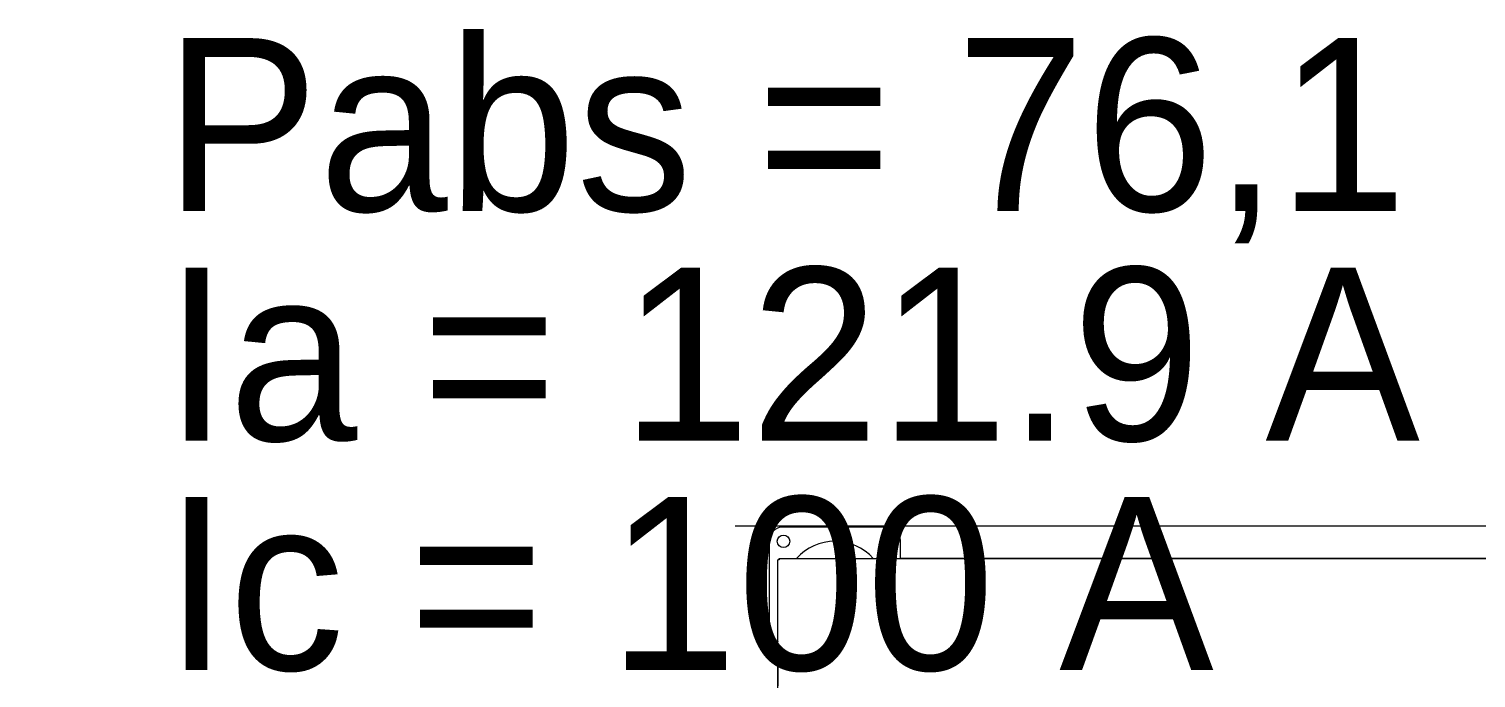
# Model space of a CAD drawing. Header units: millimetres. Extents: x 1322820 to 1391563, y 1051909 to 1098256.
# Drawn here: x 1362517 to 1363770, y 1069312 to 1069875 of the extents above; entities that cross this region are included whole.
import ezdxf

# ---------------------------------------------------------------- set-up
doc = ezdxf.new("R2010")
doc.units = ezdxf.units.MM
doc.header["$MEASUREMENT"] = 0
doc.linetypes.add('AStair_dashed', pattern=[1800, 800, -1000])
doc.layers.get('0').update_dxf_attribs({"true_color": 0x787878})
for name, color, linetype, lineweight, true_color in [('instalatii - echipamente_Pen_No__21', 7, 'Continuous', 20, 0x787878), ('New_arhitectura - desen 2D_Pen_No__2', 7, 'Continuous', 13, 0x787878), ('New_instalatii - echipamente_Pen_No__21', 7, 'Continuous', 20, 0x787878)]:
    doc.layers.add(name, color=color, linetype=linetype, lineweight=lineweight, true_color=true_color)
doc.layers.add('Tema electrice', color=7, linetype='Continuous', lineweight=13)
doc.styles.add('GENERATED_STYLE_3', font='ariali.ttf')

# ---------------------------------------------------------------- blocks, each defined once
blk = doc.blocks.new('terasa')
at = {"layer": 'instalatii - echipamente_Pen_No__21', "linetype": 'Continuous', "lineweight": 20}
for p, q in [((1363157.989, 1069431.089), (1363157.989, 1069341.089)), ((1363259.857, 1069442.957), (1363169.857, 1069442.957)), ((1363271.725, 1069415.759), (1363271.725, 1069431.089)), ((1363165.407, 1069414.503), (1363165.407, 1069414.523)), ((1363166.643, 1069414.523), (1363165.407, 1069414.523)), ((1363165.407, 1068249.983), (1363165.407, 1069414.503)), ((1363166.643, 1069415.759), (1363166.663, 1069415.759)), ((1363166.643, 1069415.759), (1363166.643, 1069414.523)), ((1363166.663, 1069415.759), (1365933.381, 1069415.759))]:
    blk.add_line(p, q, dxfattribs=at)
at = {"layer": 'instalatii - echipamente_Pen_No__21', "linetype": 'Continuous', "lineweight": 20, "flags": 128}
for points in [[(1363166.593, 1069414.523), (1363166.503, 1069414.522), (1363166.488, 1069414.522), (1363166.473, 1069414.521), (1363166.456, 1069414.521), (1363166.438, 1069414.521), (1363166.419, 1069414.521), (1363166.399, 1069414.521), (1363166.378, 1069414.52), (1363166.356, 1069414.52), (1363166.334, 1069414.52), (1363166.311, 1069414.52), (1363166.287, 1069414.519), (1363166.262, 1069414.519), (1363166.237, 1069414.519), (1363166.212, 1069414.519), (1363166.186, 1069414.518), (1363166.16, 1069414.518), (1363166.134, 1069414.518), (1363166.108, 1069414.518), (1363166.082, 1069414.517), (1363166.055, 1069414.517), (1363166.029, 1069414.517), (1363166.003, 1069414.516), (1363165.978, 1069414.516), (1363165.952, 1069414.516), (1363165.927, 1069414.515), (1363165.902, 1069414.515), (1363165.877, 1069414.515), (1363165.853, 1069414.515), (1363165.829, 1069414.514), (1363165.806, 1069414.514), (1363165.783, 1069414.514), (1363165.761, 1069414.513), (1363165.74, 1069414.513), (1363165.719, 1069414.513), (1363165.699, 1069414.513), (1363165.679, 1069414.512), (1363165.661, 1069414.512), (1363165.643, 1069414.512), (1363165.626, 1069414.511), (1363165.61, 1069414.511), (1363165.596, 1069414.511), (1363165.582, 1069414.511), (1363165.569, 1069414.51), (1363165.556, 1069414.51), (1363165.545, 1069414.51), (1363165.534, 1069414.509), (1363165.516, 1069414.509), (1363165.499, 1069414.508), (1363165.486, 1069414.508), (1363165.474, 1069414.507), (1363165.46, 1069414.507), (1363165.449, 1069414.506), (1363165.438, 1069414.506), (1363165.426, 1069414.505), (1363165.416, 1069414.504)], [(1363166.643, 1069414.523), (1363166.633, 1069414.523), (1363166.622, 1069414.523), (1363166.612, 1069414.523), (1363166.601, 1069414.523)], [(1363166.643, 1069414.573), (1363166.644, 1069414.663), (1363166.645, 1069414.678), (1363166.645, 1069414.693), (1363166.645, 1069414.71), (1363166.645, 1069414.728), (1363166.645, 1069414.747), (1363166.646, 1069414.767), (1363166.646, 1069414.788), (1363166.646, 1069414.81), (1363166.646, 1069414.832), (1363166.646, 1069414.856), (1363166.647, 1069414.88), (1363166.647, 1069414.904), (1363166.647, 1069414.929), (1363166.648, 1069414.954), (1363166.648, 1069414.98), (1363166.648, 1069415.006), (1363166.648, 1069415.032), (1363166.649, 1069415.058), (1363166.649, 1069415.084), (1363166.649, 1069415.111), (1363166.65, 1069415.137), (1363166.65, 1069415.163), (1363166.65, 1069415.189), (1363166.65, 1069415.214), (1363166.651, 1069415.239), (1363166.651, 1069415.264), (1363166.651, 1069415.289), (1363166.652, 1069415.313), (1363166.652, 1069415.337), (1363166.652, 1069415.36), (1363166.652, 1069415.383), (1363166.653, 1069415.405), (1363166.653, 1069415.427), (1363166.653, 1069415.447), (1363166.654, 1069415.467), (1363166.654, 1069415.487), (1363166.654, 1069415.505), (1363166.654, 1069415.523), (1363166.655, 1069415.54), (1363166.655, 1069415.556), (1363166.655, 1069415.571), (1363166.656, 1069415.585), (1363166.656, 1069415.598), (1363166.656, 1069415.61), (1363166.656, 1069415.621), (1363166.657, 1069415.632), (1363166.657, 1069415.651), (1363166.658, 1069415.667), (1363166.658, 1069415.681), (1363166.659, 1069415.692), (1363166.659, 1069415.706), (1363166.66, 1069415.717), (1363166.66, 1069415.728), (1363166.661, 1069415.74), (1363166.662, 1069415.75)], [(1363166.643, 1069414.523), (1363166.643, 1069414.533), (1363166.643, 1069414.544), (1363166.643, 1069414.555), (1363166.643, 1069414.565)]]:
    blk.add_lwpolyline(points, dxfattribs=at)
at = {"layer": 'instalatii - echipamente_Pen_No__21', "linetype": 'Continuous', "lineweight": 20}
for centre in [(1363170.352, 1069430.595), (1363259.363, 1069430.595)]:
    blk.add_circle(centre, 5.44, dxfattribs=at)
for centre, radius, start, end in [((1363169.857, 1069431.089), 11.868, 90, 180), ((1363259.857, 1069431.089), 11.868, 0, 90), ((1363214.857, 1069386.089), 44.505, 41.810315, 138.189685), ((1363170.352, 1069341.584), 5.44, 155.380025, 204.619975), ((1363169.857, 1069341.089), 11.868, 180, 247.975686)]:
    blk.add_arc(centre, radius, start, end, dxfattribs=at)
at = {"layer": 'New_arhitectura - desen 2D_Pen_No__2', "linetype": 'AStair_dashed', "lineweight": 13}
blk.add_line((1355928.539, 1069443.92), (1372278.547, 1069443.92), dxfattribs=at)
at = {"layer": 'New_instalatii - echipamente_Pen_No__21', "linetype": 'Continuous', "lineweight": 20, "flags": 128}
blk.add_lwpolyline([(1365403.875, 1069415.759), (1363271.725, 1069415.759), (1363271.725, 1069431.089, 0.41421356), (1363259.857, 1069442.957), (1363169.857, 1069442.957, 0.41421356), (1363157.989, 1069431.089), (1363157.989, 1069341.089, 0.30561468), (1363165.407, 1069330.087), (1363165.407, 1069305.237, 0.41421356)], format="xyb", dxfattribs=at)

msp = doc.modelspace()

# ---------------------------------------------------------------- block references
msp.add_blockref('terasa', (0, 0))

# ---------------------------------------------------------------- next in the draw order: texts
at = {"layer": 'Tema electrice', "color": 7, "linetype": 'Continuous', "lineweight": 13, "insert": (1362634.1, 1069866.7), "char_height": 150, "attachment_point": 1, "line_spacing_factor": 0.795184, "style": 'GENERATED_STYLE_3'}
msp.add_mtext('\\A1;{\\fCentury Gothic|b0|i0|c238|p34;Pabs = 76,1 kW\\PIa = 121.9 A\\PIc = 100 A}', dxfattribs=at)

doc.saveas('drawing.dxf')
